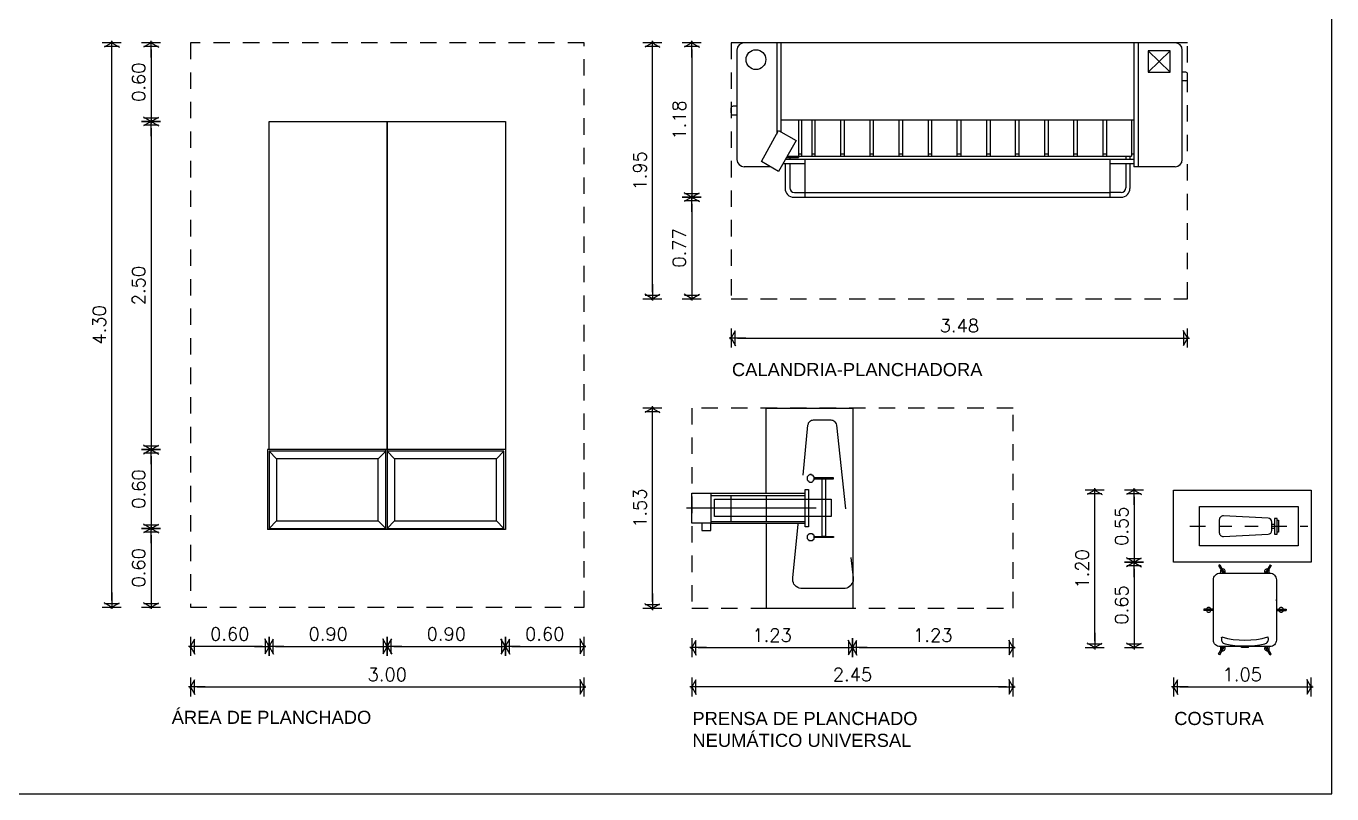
# Model space of a CAD drawing. Header units: millimetres. Extents: x 0 to 53.7, y -32.2 to -5.1.
# Drawn here: x 43.68 to 53.63, y -30.22 to -24.37 of the extents above; entities that cross this region are included whole.
import ezdxf

# ---------------------------------------------------------------- set-up
doc = ezdxf.new("R2010")
doc.units = ezdxf.units.MM
doc.header["$MEASUREMENT"] = 0
doc.linetypes.add('DIVIDE5', pattern=[0.24, 0.12, -0.04, 0, -0.04, 0, -0.04])
doc.linetypes.add('HIDDEN2', pattern=[0.1875, 0.125, -0.0625])
for name, color, linetype in [('Cot', 8, 'Continuous'), ('Mob', 8, 'Continuous'), ('Proy', 9, 'HIDDEN2'), ('Tex', 2, 'Continuous')]:
    doc.layers.add(name, color=color, linetype=linetype)
doc.styles.add('ARIAL', font='arial.ttf')
doc.styles.add('ROMANS', font='romans.shx')
doc.dimstyles.new('PAÑO', dxfattribs={"dimscale": 0.5, "dimtxt": 0.2, "dimasz": 0.1, "dimexe": 0.18, "dimexo": 0.0625, "dimgap": 0.09, "dimtad": 1, "dimzin": 0, "dimdsep": 46, "dimtxsty": 'ROMANS', "dimblk1": 'COTP', "dimblk2": 'COTP', "dimsah": 1, "dimcen": 0.09, "dimse1": 1, "dimse2": 1, "dimclrd": 256, "dimclrt": 2, "dimaunit": 1, "dimadec": 0, "dimazin": 0, "dimtfac": 1, "dimtix": 1, "dimtmove": 2, "dimatfit": 0, "dimldrblk": 'COTP', "dimfxl": 0.18, "dimtolj": 1, "dimtzin": 0, "dimarcsym": 0})

# ---------------------------------------------------------------- blocks, each defined once
blk = doc.blocks.new('MANGLE2')
at = {"lineweight": 25}
for points in [[(78.9706, -35.6231), (78.9706, -35.6516)], [(78.9869, -35.6068), (79.0235, -35.6068)], [(79.0398, -35.6231), (79.0398, -35.6516)], [(78.5758, -35.908), (78.5758, -35.7065)], [(79.4651, -35.6516), (78.6307, -35.6516)], [(79.52, -38.9908), (79.52, -35.7065)], [(78.7752, -36.1033), (78.5392, -35.969), (78.6165, -35.8388), (78.8525, -35.969), (78.7752, -36.1033)], [(78.6002, -36.0179), (78.411, -36.0179)], [(78.6002, -36.0016), (78.6002, -36.1725)], [(78.6328, -36.0219), (78.6328, -38.6754)], [(78.8241, -35.9568), (79.52, -35.9568)], [(78.8403, -35.9894), (79.52, -35.9894)], [(78.9339, -35.9894), (78.9339, -38.6754)], [(78.3438, -36.085), (78.3438, -38.5798)], [(78.3805, -36.0891), (78.3805, -38.4964)], [(78.6002, -36.0545), (78.415, -36.0545)], [(78.645, -36.0545), (78.6328, -36.0545)], [(78.645, -36.0301), (78.645, -36.1196)], [(78.9339, -36.1196), (78.645, -36.1196)], [(78.6572, -36.0342), (78.6572, -38.6592)], [(78.6735, -36.1196), (78.6735, -36.144)], [(78.3438, -36.1725), (78.6328, -36.1725)], [(78.9339, -36.144), (78.6572, -36.144)], [(78.9339, -36.2214), (78.6572, -36.2214)], [(78.6735, -36.2214), (78.6735, -36.2458)], [(78.9339, -36.2458), (78.6572, -36.2458)], [(78.9339, -36.4411), (78.6572, -36.4411)], [(78.9339, -36.4696), (78.6572, -36.4696)], [(78.6735, -36.4411), (78.6735, -36.4696)], [(78.9339, -36.665), (78.6572, -36.665)], [(78.9339, -36.6894), (78.6572, -36.6894)], [(78.6735, -36.665), (78.6735, -36.6894)], [(78.9339, -36.8847), (78.6572, -36.8847)], [(78.9339, -36.9132), (78.6572, -36.9132)], [(78.6735, -36.8847), (78.6735, -36.9132)], [(78.9339, -37.1086), (78.6572, -37.1086)], [(78.6735, -37.1086), (78.6735, -37.133)], [(78.9339, -37.133), (78.6572, -37.133)], [(78.9339, -37.3283), (78.6572, -37.3283)], [(78.9339, -37.3568), (78.6572, -37.3568)], [(78.6735, -37.3283), (78.6735, -37.3568)], [(78.9339, -37.5522), (78.6572, -37.5522)], [(78.9339, -37.5807), (78.6572, -37.5807)], [(78.6735, -37.5522), (78.6735, -37.5807)], [(78.9339, -37.7719), (78.6572, -37.7719)], [(78.9339, -37.8004), (78.6572, -37.8004)], [(78.6735, -37.7719), (78.6735, -37.8004)], [(78.9339, -37.9958), (78.6572, -37.9958)], [(78.6735, -37.9958), (78.6735, -38.0243)], [(78.9339, -38.0243), (78.6572, -38.0243)], [(78.9339, -38.2156), (78.6572, -38.2156)], [(78.9339, -38.244), (78.6572, -38.244)], [(78.6735, -38.2156), (78.6735, -38.244)], [(78.3438, -38.4964), (78.6328, -38.4964)], [(78.3805, -38.5798), (78.3805, -38.4964)], [(78.6002, -38.4964), (78.6002, -38.6754)], [(78.9339, -38.4394), (78.6572, -38.4394)], [(78.9339, -38.4679), (78.6572, -38.4679)], [(78.6735, -38.4394), (78.6735, -38.4679)], [(78.6002, -38.6469), (78.411, -38.6469)], [(78.6002, -38.6144), (78.415, -38.6144)], [(78.5758, -38.9908), (78.5758, -38.6754)], [(79.52, -38.6754), (78.7752, -38.6754), (78.5758, -38.6754)], [(78.5758, -38.7121), (79.52, -38.7121)], [(78.6572, -38.6144), (78.6328, -38.6144)], [(78.6572, -38.6469), (78.6328, -38.6469)], [(78.9339, -38.6592), (78.6572, -38.6592)], [(78.6735, -38.6592), (78.6735, -38.6754)], [(79.2962, -38.7853), (79.2962, -38.9522), (79.4589, -38.9522), (79.4589, -38.7853), (79.2962, -38.7853), (79.4589, -38.9522)], [(79.4589, -38.7853), (79.2962, -38.9522)], [(78.6307, -39.0458), (79.4651, -39.0458)], [(79.231, -39.0743), (79.231, -39.0458)], [(79.2453, -39.0865), (79.2819, -39.0865)], [(79.2962, -39.0722), (79.2962, -39.0458)]]:
    blk.add_lwpolyline(points, dxfattribs=at)
at = {"lineweight": 0}
blk.add_lwpolyline([(79.406, -35.6516), (79.3857, -35.6516)], dxfattribs=at)
at = {"lineweight": 25}
for points in [[(78.9848, -35.6068), (78.9769, -35.6068), (78.9706, -35.6132), (78.9706, -35.6211)], [(79.0357, -35.6211), (79.0357, -35.6132), (79.0293, -35.6068), (79.0214, -35.6068)], [(78.6307, -35.6516), (78.6004, -35.6516), (78.5758, -35.6762), (78.5758, -35.7065)], [(79.52, -35.7065), (79.52, -35.6762), (79.4954, -35.6516), (79.4651, -35.6516)], [(78.411, -36.0179), (78.3739, -36.0179), (78.3438, -36.0479), (78.3438, -36.085)], [(78.415, -36.0545), (78.3959, -36.0545), (78.3805, -36.07), (78.3805, -36.0891)], [(78.3438, -38.5798), (78.3438, -38.6169), (78.3739, -38.6469), (78.411, -38.6469)], [(78.3805, -38.5798), (78.3805, -38.5989), (78.3959, -38.6144), (78.415, -38.6144)], [(78.5758, -38.9908), (78.5758, -39.0212), (78.6004, -39.0458), (78.6307, -39.0458)], [(79.4651, -39.0458), (79.4954, -39.0458), (79.52, -39.0212), (79.52, -38.9908)], [(79.231, -39.0722), (79.231, -39.0801), (79.2374, -39.0865), (79.2453, -39.0865)], [(79.2819, -39.0865), (79.2898, -39.0865), (79.2962, -39.0801), (79.2962, -39.0722)]]:
    blk.add_open_spline(points, degree=3, dxfattribs=at)
blk.add_open_spline([(79.3918, -35.7208), (79.3502, -35.7208), (79.3165, -35.7545), (79.3165, -35.7961), (79.3165, -35.8377), (79.3502, -35.8714), (79.3918, -35.8714), (79.4334, -35.8714), (79.4671, -35.8377), (79.4671, -35.7961), (79.4671, -35.7545), (79.4334, -35.7208), (79.3918, -35.7208)], degree=3, knots=[0, 0, 0, 0, 1, 1, 1, 2, 2, 2, 3, 3, 3, 4, 4, 4, 4], dxfattribs=at)
blk = doc.blocks.new('COTP')
at = {"color": 0}
for p, q in [((-2.24, 0), (0.28, 0)), ((0, -1.45), (0, 1.45))]:
    blk.add_line(p, q, dxfattribs=at)
at = {"color": 2}
for p, q in [((0.1, -0.17), (-0.67, 1.16)), ((0.1, 0.17), (-0.67, -1.16)), ((-0.56, -1.11), (-0.56, 1.11))]:
    blk.add_line(p, q, dxfattribs=at)
blk = doc.blocks.new('*D350')
at = {"layer": 'Cot', "lineweight": -2, "transparency": 16777216}
blk.add_line((48.7549, -24.5469), (48.7549, -25.6231), dxfattribs=at)
at = {"layer": 'Defpoints', "color": 0, "transparency": 16777216}
for p in [(50.7968, -24.4969), (48.7549, -25.6731), (50.7805, -25.6731)]:
    blk.add_point(p, dxfattribs=at)
at = {"layer": 'Cot', "lineweight": -2, "transparency": 16777216, "xscale": 0.05, "yscale": 0.05, "zscale": 0.05}
for p, rotation in [((48.7549, -24.4969), 90), ((48.7549, -25.6731), 270)]:
    blk.add_blockref('COTP', p, dxfattribs=dict(at, rotation=rotation))
at = {"layer": 'Cot', "color": 2, "transparency": 16777216, "insert": (48.6599, -25.085), "char_height": 0.1, "attachment_point": 5, "rotation": 90, "style": 'ROMANS'}
blk.add_mtext('\\A1;1.18', dxfattribs=at)
blk = doc.blocks.new('*D351')
at = {"layer": 'Cot', "lineweight": -2, "transparency": 16777216}
blk.add_line((48.7549, -25.7231), (48.7549, -26.3969), dxfattribs=at)
at = {"layer": 'Defpoints', "color": 0, "transparency": 16777216}
for p in [(50.7805, -25.6731), (48.7549, -26.4469), (50.7948, -26.4469)]:
    blk.add_point(p, dxfattribs=at)
at = {"layer": 'Cot', "lineweight": -2, "transparency": 16777216, "xscale": 0.05, "yscale": 0.05, "zscale": 0.05}
for p, rotation in [((48.7549, -25.6731), 90), ((48.7549, -26.4469), 270)]:
    blk.add_blockref('COTP', p, dxfattribs=dict(at, rotation=rotation))
at = {"layer": 'Cot', "color": 2, "transparency": 16777216, "insert": (48.6599, -26.06), "char_height": 0.1, "attachment_point": 5, "rotation": 90, "style": 'ROMANS'}
blk.add_mtext('\\A1;0.77', dxfattribs=at)
blk = doc.blocks.new('*D352')
at = {"layer": 'Cot', "lineweight": -2, "transparency": 16777216}
blk.add_line((48.4549, -26.3969), (48.4549, -24.5469), dxfattribs=at)
at = {"layer": 'Defpoints', "color": 0, "transparency": 16777216}
for p in [(48.4549, -24.4969), (49.0549, -24.4969), (49.0549, -26.4469)]:
    blk.add_point(p, dxfattribs=at)
at = {"layer": 'Cot', "lineweight": -2, "transparency": 16777216, "xscale": 0.05, "yscale": 0.05, "zscale": 0.05}
for p, rotation in [((48.4549, -24.4969), 90), ((48.4549, -26.4469), 270)]:
    blk.add_blockref('COTP', p, dxfattribs=dict(at, rotation=rotation))
at = {"layer": 'Cot', "color": 2, "transparency": 16777216, "insert": (48.3599, -25.4719), "char_height": 0.1, "attachment_point": 5, "rotation": 90, "style": 'ROMANS'}
blk.add_mtext('\\A1;1.95', dxfattribs=at)
blk = doc.blocks.new('*D353')
at = {"layer": 'Cot', "lineweight": -2, "transparency": 16777216}
blk.add_line((49.1049, -26.7469), (52.4846, -26.7469), dxfattribs=at)
at = {"layer": 'Defpoints', "color": 0, "transparency": 16777216}
for p in [(49.0549, -26.4469), (52.5346, -26.4469), (52.5346, -26.7469)]:
    blk.add_point(p, dxfattribs=at)
at = {"layer": 'Cot', "lineweight": -2, "transparency": 16777216, "xscale": 0.05, "yscale": 0.05, "zscale": 0.05, "rotation": 180}
blk.add_blockref('COTP', (49.0549, -26.7469), dxfattribs=at)
at = {"layer": 'Cot', "lineweight": -2, "transparency": 16777216, "xscale": 0.05, "yscale": 0.05, "zscale": 0.05}
blk.add_blockref('COTP', (52.5346, -26.7469), dxfattribs=at)
at = {"layer": 'Cot', "color": 2, "transparency": 16777216, "insert": (50.7948, -26.6519), "char_height": 0.1, "attachment_point": 5, "style": 'ROMANS'}
blk.add_mtext('\\A1;3.48', dxfattribs=at)
blk = doc.blocks.new('PLANCHADO')
at = {"lineweight": 25}
for points in [[(1.5258, 0), (0, 0)], [(0.6493, -0.6614), (0, -0.6614), (0, 0)], [(0.8765, -0.6614), (1.5258, -0.6614), (1.5258, 0)], [(1.1403, -0.0162), (1.2945, 0), (1.3067, 0), (1.3188, 0), (1.331, -0.004), (1.3391, -0.0122), (1.3513, -0.0162), (1.3594, -0.0284), (1.3675, -0.0365), (1.3716, -0.0487), (1.3757, -0.0609), (1.3757, -0.073), (1.3757, -0.3855), (1.3757, -0.3977), (1.3716, -0.4098), (1.3675, -0.422), (1.3594, -0.4342), (1.3513, -0.4423), (1.3432, -0.4504), (1.331, -0.4545), (1.3188, -0.4585), (1.3067, -0.4585), (1.2945, -0.4585), (0.8846, -0.418)], [(0.1299, -0.1258), (0.767, -0.0568)], [(0.5113, -0.3814), (0.1299, -0.3449), (0.1217, -0.3409), (0.1136, -0.3409), (0.1055, -0.3327), (0.0974, -0.3246), (0.0933, -0.3165), (0.0933, -0.3084), (0.0893, -0.3003), (0.0893, -0.1704), (0.0933, -0.1623), (0.0933, -0.1542), (0.0974, -0.1461), (0.1055, -0.138), (0.1136, -0.1339), (0.1217, -0.1299), (0.1299, -0.1258)], [(0.5397, -0.2962), (0.5397, -0.1501), (0.5316, -0.1501), (0.5316, -0.2962), (0.5397, -0.2962)], [(0.8278, -0.1664), (0.8278, -1.0551), (0.6939, -1.0551), (0.6939, -0.1664), (0.8278, -0.1664)], [(0.978, -0.2922), (0.978, -0.1501), (0.9861, -0.1501), (0.9861, -0.2922), (0.978, -0.2922)], [(0.5641, -0.3246), (0.5641, -0.3206), (0.5641, -0.3165), (0.5641, -0.3125), (0.56, -0.3084), (0.5559, -0.3043), (0.5559, -0.3003), (0.5519, -0.3003), (0.5478, -0.3003), (0.5478, -0.2962), (0.5438, -0.2962), (0.5397, -0.2962), (0.5356, -0.2962), (0.5316, -0.2962), (0.5275, -0.2962), (0.5235, -0.2962), (0.5235, -0.3003), (0.5194, -0.3003), (0.5154, -0.3043), (0.5154, -0.3084), (0.5113, -0.3084), (0.5113, -0.3125), (0.5113, -0.3165), (0.5072, -0.3165), (0.5072, -0.3206), (0.5072, -0.3246), (0.5072, -0.3287), (0.5113, -0.3327), (0.5113, -0.3368), (0.5154, -0.3409), (0.5194, -0.3449), (0.5235, -0.349), (0.5275, -0.349), (0.5316, -0.349), (0.5356, -0.349), (0.5397, -0.349), (0.5438, -0.349), (0.5478, -0.349), (0.5519, -0.3449), (0.5559, -0.3449), (0.5559, -0.3409), (0.56, -0.3409), (0.56, -0.3368), (0.5641, -0.3327), (0.5641, -0.3287), (0.5641, -0.3246)], [(0.978, -0.211), (0.978, -0.2354), (0.5397, -0.2354), (0.5397, -0.211), (0.978, -0.211)], [(0.7629, -0.28), (0.7629, -1.2701)], [(1.0104, -0.3206), (1.0104, -0.3165), (1.0104, -0.3125), (1.0104, -0.3084), (1.0064, -0.3043), (1.0023, -0.3043), (1.0023, -0.3003), (0.9983, -0.3003), (0.9983, -0.2962), (0.9942, -0.2962), (0.9902, -0.2962), (0.9861, -0.2962), (0.982, -0.2962), (0.978, -0.2962), (0.9739, -0.2962), (0.9699, -0.2962), (0.9699, -0.3003), (0.9658, -0.3003), (0.9658, -0.3043), (0.9617, -0.3043), (0.9617, -0.3084), (0.9577, -0.3125), (0.9577, -0.3165), (0.9577, -0.3206), (0.9577, -0.3246), (0.9577, -0.3287), (0.9577, -0.3327), (0.9617, -0.3368), (0.9617, -0.3409), (0.9658, -0.3409), (0.9658, -0.3449), (0.9699, -0.3449), (0.9739, -0.349), (0.978, -0.349), (0.982, -0.349), (0.9861, -0.349), (0.9902, -0.349), (0.9942, -0.349), (0.9983, -0.3449), (1.0023, -0.3449), (1.0023, -0.3409), (1.0064, -0.3409), (1.0064, -0.3368), (1.0104, -0.3368), (1.0104, -0.3327), (1.0104, -0.3287), (1.0104, -0.3246), (1.0104, -0.3206)], [(0.9049, -0.3652), (0.6209, -0.3652), (0.6209, -0.3409), (0.9049, -0.3409), (0.9049, -0.3652)], [(0.6696, -0.3652), (0.6493, -0.3652)], [(0.6493, -1.0835), (0.6493, -0.3652)], [(0.6655, -1.0835), (0.6655, -0.3652)], [(0.8644, -1.0835), (0.8644, -0.3652)], [(0.8765, -0.3652), (0.8644, -0.3652)], [(0.8765, -1.0835), (0.8765, -0.3652)], [(0.6655, -0.6614), (0.8644, -0.6614)], [(0.8644, -0.9293), (0.6655, -0.9293)], [(0.8765, -1.0835), (0.8765, -1.2296), (0.6493, -1.2296), (0.6493, -1.0835), (0.8765, -1.0835)], [(0.8765, -1.0835), (0.8765, -1.1525), (0.9333, -1.1525), (0.9333, -1.0835), (0.8765, -1.0835)]]:
    blk.add_lwpolyline(points, dxfattribs=at)
at = {"lineweight": 0}
blk.add_lwpolyline([(0, -0.0649), (0, -0.1664)], dxfattribs=at)
blk = doc.blocks.new('*D354')
at = {"layer": 'Cot', "lineweight": -2, "transparency": 16777216}
blk.add_line((48.8049, -29.1056), (49.9299, -29.1056), dxfattribs=at)
at = {"layer": 'Defpoints', "color": 0, "transparency": 16777216}
for p in [(48.7549, -28.8056), (49.9799, -28.8056), (49.9799, -29.1056)]:
    blk.add_point(p, dxfattribs=at)
at = {"layer": 'Cot', "lineweight": -2, "transparency": 16777216, "xscale": 0.05, "yscale": 0.05, "zscale": 0.05, "rotation": 180}
blk.add_blockref('COTP', (48.7549, -29.1056), dxfattribs=at)
at = {"layer": 'Cot', "lineweight": -2, "transparency": 16777216, "xscale": 0.05, "yscale": 0.05, "zscale": 0.05}
blk.add_blockref('COTP', (49.9799, -29.1056), dxfattribs=at)
at = {"layer": 'Cot', "color": 2, "transparency": 16777216, "insert": (49.3674, -29.0106), "char_height": 0.1, "attachment_point": 5, "style": 'ROMANS'}
blk.add_mtext('\\A1;1.23', dxfattribs=at)
blk = doc.blocks.new('*D355')
at = {"layer": 'Cot', "lineweight": -2, "transparency": 16777216}
blk.add_line((50.0299, -29.1056), (51.1549, -29.1056), dxfattribs=at)
at = {"layer": 'Defpoints', "color": 0, "transparency": 16777216}
for p in [(49.9799, -28.8056), (51.2049, -28.8056), (51.2049, -29.1056)]:
    blk.add_point(p, dxfattribs=at)
at = {"layer": 'Cot', "lineweight": -2, "transparency": 16777216, "xscale": 0.05, "yscale": 0.05, "zscale": 0.05, "rotation": 180}
blk.add_blockref('COTP', (49.9799, -29.1056), dxfattribs=at)
at = {"layer": 'Cot', "lineweight": -2, "transparency": 16777216, "xscale": 0.05, "yscale": 0.05, "zscale": 0.05}
blk.add_blockref('COTP', (51.2049, -29.1056), dxfattribs=at)
at = {"layer": 'Cot', "color": 2, "transparency": 16777216, "insert": (50.5924, -29.0106), "char_height": 0.1, "attachment_point": 5, "style": 'ROMANS'}
blk.add_mtext('\\A1;1.23', dxfattribs=at)
blk = doc.blocks.new('*D356')
at = {"layer": 'Cot', "lineweight": -2, "transparency": 16777216}
blk.add_line((51.1549, -29.4056), (48.8049, -29.4056), dxfattribs=at)
at = {"layer": 'Defpoints', "color": 0, "transparency": 16777216}
for p in [(48.7549, -28.8056), (51.2049, -28.8056), (48.7549, -29.4056)]:
    blk.add_point(p, dxfattribs=at)
at = {"layer": 'Cot', "lineweight": -2, "transparency": 16777216, "xscale": 0.05, "yscale": 0.05, "zscale": 0.05, "rotation": 180}
blk.add_blockref('COTP', (48.7549, -29.4056), dxfattribs=at)
at = {"layer": 'Cot', "lineweight": -2, "transparency": 16777216, "xscale": 0.05, "yscale": 0.05, "zscale": 0.05}
blk.add_blockref('COTP', (51.2049, -29.4056), dxfattribs=at)
at = {"layer": 'Cot', "color": 2, "transparency": 16777216, "insert": (49.9799, -29.3106), "char_height": 0.1, "attachment_point": 5, "style": 'ROMANS'}
blk.add_mtext('\\A1;2.45', dxfattribs=at)
blk = doc.blocks.new('*D357')
at = {"layer": 'Cot', "lineweight": -2, "transparency": 16777216}
blk.add_line((48.4549, -28.7556), (48.4549, -27.3298), dxfattribs=at)
at = {"layer": 'Defpoints', "color": 0, "transparency": 16777216}
for p in [(48.4549, -27.2798), (48.7549, -27.2798), (48.7549, -28.8056)]:
    blk.add_point(p, dxfattribs=at)
at = {"layer": 'Cot', "lineweight": -2, "transparency": 16777216, "xscale": 0.05, "yscale": 0.05, "zscale": 0.05}
for p, rotation in [((48.4549, -27.2798), 90), ((48.4549, -28.8056), 270)]:
    blk.add_blockref('COTP', p, dxfattribs=dict(at, rotation=rotation))
at = {"layer": 'Cot', "color": 2, "transparency": 16777216, "insert": (48.3599, -28.0427), "char_height": 0.1, "attachment_point": 5, "rotation": 90, "style": 'ROMANS'}
blk.add_mtext('\\A1;1.53', dxfattribs=at)
blk = doc.blocks.new('CARRO12')
at = {"lineweight": 25}
for points in [[(0, -0.913), (0, 0)], [(0.6087, -0.8725), (0.6087, 0), (0, 0)], [(0.6087, -0.913), (0, -0.913), (0, 0)], [(0.5965, -0.9009), (0.5965, -0.0122), (0.0081, -0.0122), (0.0081, -0.9009), (0.5965, -0.9009)], [(0.0649, -0.069), (0.0081, -0.0122)], [(0.5965, -0.9009), (0.5397, -0.8441), (0.5397, -0.069), (0.0649, -0.069), (0.0649, -0.8441), (0.5397, -0.8441)], [(0.5965, -0.0122), (0.5397, -0.069)], [(0.0649, -0.8441), (0.0081, -0.9009)]]:
    blk.add_lwpolyline(points, dxfattribs=at)
blk = doc.blocks.new('*D370')
at = {"layer": 'Cot', "lineweight": -2, "transparency": 16777216}
blk.add_line((44.6346, -24.5469), (44.6346, -25.0469), dxfattribs=at)
at = {"layer": 'Defpoints', "color": 0, "transparency": 16777216}
for p in [(44.9346, -24.4969), (44.6346, -25.0969), (45.5346, -25.0969)]:
    blk.add_point(p, dxfattribs=at)
at = {"layer": 'Cot', "lineweight": -2, "transparency": 16777216, "xscale": 0.05, "yscale": 0.05, "zscale": 0.05}
for p, rotation in [((44.6346, -24.4969), 90), ((44.6346, -25.0969), 270)]:
    blk.add_blockref('COTP', p, dxfattribs=dict(at, rotation=rotation))
at = {"layer": 'Cot', "color": 2, "transparency": 16777216, "insert": (44.5396, -24.7969), "char_height": 0.1, "attachment_point": 5, "rotation": 90, "style": 'ROMANS'}
blk.add_mtext('\\A1;0.60', dxfattribs=at)
blk = doc.blocks.new('*D371')
at = {"layer": 'Cot', "lineweight": -2, "transparency": 16777216}
blk.add_line((44.6346, -25.1469), (44.6346, -27.5469), dxfattribs=at)
at = {"layer": 'Defpoints', "color": 0, "transparency": 16777216}
for p in [(45.5346, -25.0969), (44.6346, -27.5969), (45.5346, -27.5969)]:
    blk.add_point(p, dxfattribs=at)
at = {"layer": 'Cot', "lineweight": -2, "transparency": 16777216, "xscale": 0.05, "yscale": 0.05, "zscale": 0.05}
for p, rotation in [((44.6346, -25.0969), 90), ((44.6346, -27.5969), 270)]:
    blk.add_blockref('COTP', p, dxfattribs=dict(at, rotation=rotation))
at = {"layer": 'Cot', "color": 2, "transparency": 16777216, "insert": (44.5396, -26.3469), "char_height": 0.1, "attachment_point": 5, "rotation": 90, "style": 'ROMANS'}
blk.add_mtext('\\A1;2.50', dxfattribs=at)
blk = doc.blocks.new('*D372')
at = {"layer": 'Cot', "lineweight": -2, "transparency": 16777216}
blk.add_line((44.6346, -27.6469), (44.6346, -28.1475), dxfattribs=at)
at = {"layer": 'Defpoints', "color": 0, "transparency": 16777216}
for p in [(45.5346, -27.5969), (44.6346, -28.1975), (45.5346, -28.1975)]:
    blk.add_point(p, dxfattribs=at)
at = {"layer": 'Cot', "lineweight": -2, "transparency": 16777216, "xscale": 0.05, "yscale": 0.05, "zscale": 0.05}
for p, rotation in [((44.6346, -27.5969), 90), ((44.6346, -28.1975), 270)]:
    blk.add_blockref('COTP', p, dxfattribs=dict(at, rotation=rotation))
at = {"layer": 'Cot', "color": 2, "transparency": 16777216, "insert": (44.5396, -27.8972), "char_height": 0.1, "attachment_point": 5, "rotation": 90, "style": 'ROMANS'}
blk.add_mtext('\\A1;0.60', dxfattribs=at)
blk = doc.blocks.new('*D373')
at = {"layer": 'Cot', "lineweight": -2, "transparency": 16777216}
blk.add_line((44.6346, -28.2475), (44.6346, -28.7469), dxfattribs=at)
at = {"layer": 'Defpoints', "color": 0, "transparency": 16777216}
for p in [(45.5346, -28.1975), (44.6346, -28.7969), (44.9346, -28.7969)]:
    blk.add_point(p, dxfattribs=at)
at = {"layer": 'Cot', "lineweight": -2, "transparency": 16777216, "xscale": 0.05, "yscale": 0.05, "zscale": 0.05}
for p, rotation in [((44.6346, -28.1975), 90), ((44.6346, -28.7969), 270)]:
    blk.add_blockref('COTP', p, dxfattribs=dict(at, rotation=rotation))
at = {"layer": 'Cot', "color": 2, "transparency": 16777216, "insert": (44.5396, -28.4972), "char_height": 0.1, "attachment_point": 5, "rotation": 90, "style": 'ROMANS'}
blk.add_mtext('\\A1;0.60', dxfattribs=at)
blk = doc.blocks.new('*D374')
at = {"layer": 'Cot', "lineweight": -2, "transparency": 16777216}
blk.add_line((44.3346, -28.7469), (44.3346, -24.5469), dxfattribs=at)
at = {"layer": 'Defpoints', "color": 0, "transparency": 16777216}
for p in [(44.3346, -24.4969), (44.9346, -24.4969), (44.9346, -28.7969)]:
    blk.add_point(p, dxfattribs=at)
at = {"layer": 'Cot', "lineweight": -2, "transparency": 16777216, "xscale": 0.05, "yscale": 0.05, "zscale": 0.05}
for p, rotation in [((44.3346, -24.4969), 90), ((44.3346, -28.7969), 270)]:
    blk.add_blockref('COTP', p, dxfattribs=dict(at, rotation=rotation))
at = {"layer": 'Cot', "color": 2, "transparency": 16777216, "insert": (44.2396, -26.6469), "char_height": 0.1, "attachment_point": 5, "rotation": 90, "style": 'ROMANS'}
blk.add_mtext('\\A1;4.30', dxfattribs=at)
blk = doc.blocks.new('*D375')
at = {"layer": 'Cot', "lineweight": -2, "transparency": 16777216}
blk.add_line((45.5837, -29.0969), (46.3846, -29.0969), dxfattribs=at)
at = {"layer": 'Defpoints', "color": 0, "transparency": 16777216}
for p in [(46.4346, -27.5969), (45.5337, -28.1975), (46.4346, -29.0969)]:
    blk.add_point(p, dxfattribs=at)
at = {"layer": 'Cot', "lineweight": -2, "transparency": 16777216, "xscale": 0.05, "yscale": 0.05, "zscale": 0.05, "rotation": 180}
blk.add_blockref('COTP', (45.5337, -29.0969), dxfattribs=at)
at = {"layer": 'Cot', "lineweight": -2, "transparency": 16777216, "xscale": 0.05, "yscale": 0.05, "zscale": 0.05}
blk.add_blockref('COTP', (46.4346, -29.0969), dxfattribs=at)
at = {"layer": 'Cot', "color": 2, "transparency": 16777216, "insert": (45.9842, -29.0019), "char_height": 0.1, "attachment_point": 5, "style": 'ROMANS'}
blk.add_mtext('\\A1;0.90', dxfattribs=at)
blk = doc.blocks.new('*D376')
at = {"layer": 'Cot', "lineweight": -2, "transparency": 16777216}
blk.add_line((46.4846, -29.0969), (47.2846, -29.0969), dxfattribs=at)
at = {"layer": 'Defpoints', "color": 0, "transparency": 16777216}
for p in [(46.4346, -27.5969), (47.3346, -27.5969), (47.3346, -29.0969)]:
    blk.add_point(p, dxfattribs=at)
at = {"layer": 'Cot', "lineweight": -2, "transparency": 16777216, "xscale": 0.05, "yscale": 0.05, "zscale": 0.05, "rotation": 180}
blk.add_blockref('COTP', (46.4346, -29.0969), dxfattribs=at)
at = {"layer": 'Cot', "lineweight": -2, "transparency": 16777216, "xscale": 0.05, "yscale": 0.05, "zscale": 0.05}
blk.add_blockref('COTP', (47.3346, -29.0969), dxfattribs=at)
at = {"layer": 'Cot', "color": 2, "transparency": 16777216, "insert": (46.8846, -29.0019), "char_height": 0.1, "attachment_point": 5, "style": 'ROMANS'}
blk.add_mtext('\\A1;0.90', dxfattribs=at)
blk = doc.blocks.new('*D377')
at = {"layer": 'Cot', "lineweight": -2, "transparency": 16777216}
blk.add_line((47.3846, -29.0969), (47.8846, -29.0969), dxfattribs=at)
at = {"layer": 'Defpoints', "color": 0, "transparency": 16777216}
for p in [(47.3346, -27.5969), (47.9346, -28.7969), (47.9346, -29.0969)]:
    blk.add_point(p, dxfattribs=at)
at = {"layer": 'Cot', "lineweight": -2, "transparency": 16777216, "xscale": 0.05, "yscale": 0.05, "zscale": 0.05, "rotation": 180}
blk.add_blockref('COTP', (47.3346, -29.0969), dxfattribs=at)
at = {"layer": 'Cot', "lineweight": -2, "transparency": 16777216, "xscale": 0.05, "yscale": 0.05, "zscale": 0.05}
blk.add_blockref('COTP', (47.9346, -29.0969), dxfattribs=at)
at = {"layer": 'Cot', "color": 2, "transparency": 16777216, "insert": (47.6346, -29.0019), "char_height": 0.1, "attachment_point": 5, "style": 'ROMANS'}
blk.add_mtext('\\A1;0.60', dxfattribs=at)
blk = doc.blocks.new('*D378')
at = {"layer": 'Cot', "lineweight": -2, "transparency": 16777216}
blk.add_line((45.4837, -29.0969), (44.9846, -29.0969), dxfattribs=at)
at = {"layer": 'Defpoints', "color": 0, "transparency": 16777216}
for p in [(45.5337, -28.1975), (44.9346, -28.7969), (44.9346, -29.0969)]:
    blk.add_point(p, dxfattribs=at)
at = {"layer": 'Cot', "lineweight": -2, "transparency": 16777216, "xscale": 0.05, "yscale": 0.05, "zscale": 0.05, "rotation": 180}
blk.add_blockref('COTP', (44.9346, -29.0969), dxfattribs=at)
at = {"layer": 'Cot', "lineweight": -2, "transparency": 16777216, "xscale": 0.05, "yscale": 0.05, "zscale": 0.05}
blk.add_blockref('COTP', (45.5337, -29.0969), dxfattribs=at)
at = {"layer": 'Cot', "color": 2, "transparency": 16777216, "insert": (45.2342, -29.0019), "char_height": 0.1, "attachment_point": 5, "style": 'ROMANS'}
blk.add_mtext('\\A1;0.60', dxfattribs=at)
blk = doc.blocks.new('*D379')
at = {"layer": 'Cot', "lineweight": -2, "transparency": 16777216}
blk.add_line((44.9846, -29.4056), (47.8846, -29.4056), dxfattribs=at)
at = {"layer": 'Defpoints', "color": 0, "transparency": 16777216}
for p in [(44.9346, -28.7969), (47.9346, -28.7969), (47.9346, -29.4056)]:
    blk.add_point(p, dxfattribs=at)
at = {"layer": 'Cot', "lineweight": -2, "transparency": 16777216, "xscale": 0.05, "yscale": 0.05, "zscale": 0.05, "rotation": 180}
blk.add_blockref('COTP', (44.9346, -29.4056), dxfattribs=at)
at = {"layer": 'Cot', "lineweight": -2, "transparency": 16777216, "xscale": 0.05, "yscale": 0.05, "zscale": 0.05}
blk.add_blockref('COTP', (47.9346, -29.4056), dxfattribs=at)
at = {"layer": 'Cot', "color": 2, "transparency": 16777216, "insert": (46.4346, -29.3106), "char_height": 0.1, "attachment_point": 5, "style": 'ROMANS'}
blk.add_mtext('\\A1;3.00', dxfattribs=at)
blk = doc.blocks.new('MAQCOSER')
at = {"linetype": 'DIVIDE5'}
blk.add_line((-0.825, 0), (0.075, 0), dxfattribs=at)
for p, q in [((-0.2, 0.015), (-0.18, 0.015)), ((-0.2, -0.015), (-0.18, -0.015))]:
    blk.add_line(p, q)
for points in [[(-0.95, 0.275), (0.1, 0.275), (0.1, -0.275), (-0.95, -0.275)], [(-0.75, 0.15), (0, 0.15), (0, -0.15), (-0.75, -0.15)], [(-0.16, 0.06), (-0.18, 0.06), (-0.18, -0.06), (-0.16, -0.06)]]:
    blk.add_lwpolyline(points, close=True)
blk.add_lwpolyline([(-0.2285, 0.0614), (-0.5685, 0.0784, 0.428923), (-0.6, 0.0485), (-0.6, -0.0485, 0.428923), (-0.5685, -0.0784), (-0.2285, -0.0614, 0.399656), (-0.2, -0.0315), (-0.2, 0.0315, 0.399656)], format="xyb", close=True)
blk.add_lwpolyline([(-0.16, 0.045), (-0.15, 0.045), (-0.15, -0.045), (-0.16, -0.045)])
blk = doc.blocks.new('MASLLGSCCB')
at = {"color": 0}
for p, q in [((-0.1913, 0.6234), (-0.2005, 0.6181)), ((-0.2005, 0.6181), (-0.167, 0.56)), ((-0.1913, 0.6234), (-0.1547, 0.56)), ((0.1913, 0.6234), (0.1547, 0.56)), ((0.2005, 0.6181), (0.167, 0.56)), ((0.1913, 0.6234), (0.2005, 0.6181)), ((-0.0272, 0.5674), (-0.0272, 0.5544)), ((-0.0272, 0.56), (-0.0272, 0.56)), ((0.0272, 0.5674), (0.0272, 0.5544)), ((0.1774, 0.4921), (0.1755, 0.4863)), ((-0.3132, 0.2746), (-0.3133, 0.2853)), ((-0.24, 0.2853), (-0.3133, 0.2853)), ((-0.24, 0.2747), (-0.3132, 0.2746)), ((0.24, 0.2853), (0.3133, 0.2853)), ((0.24, 0.2747), (0.3132, 0.2746)), ((0.3132, 0.2746), (0.3133, 0.2853)), ((-0.2005, -0.0581), (-0.167, 0)), ((-0.1913, -0.0634), (-0.1547, 0)), ((0.1913, -0.0634), (0.1547, 0)), ((0.2005, -0.0581), (0.167, 0)), ((-0.1913, -0.0634), (-0.2005, -0.0581)), ((0.1913, -0.0634), (0.2005, -0.0581))]:
    blk.add_line(p, q, dxfattribs=at)
for p, q in [((-0.0272, 0.5674), (0.0272, 0.5674)), ((-0.1773, 0.492), (-0.1755, 0.4862)), ((-0.2401, 0.211), (-0.2401, 0.2003))]:
    blk.add_line(p, q)
blk.add_lwpolyline([(0.0272, 0.56), (0.19, 0.56, -0.414214), (0.24, 0.51), (0.24, 0.05, -0.414214), (0.19, 0), (-0.19, 0, -0.414214), (-0.24, 0.05), (-0.24, 0.51, -0.414214), (-0.19, 0.56), (-0.0272, 0.56)], format="xyb")
for centre, radius, start, end in [((-0.1684, 0.5732), 0.0183, 136.97207, 226.10359), ((-0.1422, 0.5032), 0.0369, 103.60752, 197.66539), ((0.0002, -0.1392), 0.6496, 74.34513, 105.69474), ((-0.1684, 0.5732), 0.0183, 316.97207, 103.02011), ((0.0003, -0.1824), 0.7371, 78.2075, 101.83237), ((0.1684, 0.5732), 0.0183, 76.97989, 223.02793), ((0.1423, 0.5033), 0.0369, 342.37448, 76.43235), ((0.1684, 0.5732), 0.0183, 313.89641, 43.02793), ((-0.2766, 0.28), 0.0182, 17.12457, 162.9153), ((-0.2766, 0.28), 0.0182, 197.12457, 342.9153), ((0.2766, 0.28), 0.0182, 197.0847, 342.87543), ((0.2766, 0.28), 0.0182, 17.0847, 162.87543), ((-0.1684, -0.0132), 0.0183, 133.89641, 223.02793), ((0.1684, -0.0132), 0.0183, 316.97207, 46.10359), ((-0.1684, -0.0132), 0.0183, 256.97989, 43.02793), ((0.1684, -0.0132), 0.0183, 136.97207, 283.02011)]:
    blk.add_arc(centre, radius, start, end, dxfattribs=at)
blk = doc.blocks.new('*D384')
at = {"layer": 'Cot', "lineweight": -2, "transparency": 16777216}
blk.add_line((52.1259, -27.9556), (52.1259, -28.4056), dxfattribs=at)
at = {"layer": 'Defpoints', "color": 0, "transparency": 16777216}
for p in [(52.4259, -27.9056), (52.1259, -28.4556), (52.4259, -28.4556)]:
    blk.add_point(p, dxfattribs=at)
at = {"layer": 'Cot', "lineweight": -2, "transparency": 16777216, "xscale": 0.05, "yscale": 0.05, "zscale": 0.05}
for p, rotation in [((52.1259, -27.9056), 90), ((52.1259, -28.4556), 270)]:
    blk.add_blockref('COTP', p, dxfattribs=dict(at, rotation=rotation))
at = {"layer": 'Cot', "color": 2, "transparency": 16777216, "insert": (52.0309, -28.1806), "char_height": 0.1, "attachment_point": 5, "rotation": 90, "style": 'ROMANS'}
blk.add_mtext('\\A1;0.55', dxfattribs=at)
blk = doc.blocks.new('*D385')
at = {"layer": 'Cot', "lineweight": -2, "transparency": 16777216}
blk.add_line((52.1259, -28.5056), (52.1259, -29.0556), dxfattribs=at)
at = {"layer": 'Defpoints', "color": 0, "transparency": 16777216}
for p in [(52.4259, -28.4556), (52.1259, -29.1056), (52.971, -29.1056)]:
    blk.add_point(p, dxfattribs=at)
at = {"layer": 'Cot', "lineweight": -2, "transparency": 16777216, "xscale": 0.05, "yscale": 0.05, "zscale": 0.05}
for p, rotation in [((52.1259, -28.4556), 90), ((52.1259, -29.1056), 270)]:
    blk.add_blockref('COTP', p, dxfattribs=dict(at, rotation=rotation))
at = {"layer": 'Cot', "color": 2, "transparency": 16777216, "insert": (52.0309, -28.7806), "char_height": 0.1, "attachment_point": 5, "rotation": 90, "style": 'ROMANS'}
blk.add_mtext('\\A1;0.65', dxfattribs=at)
blk = doc.blocks.new('*D386')
at = {"layer": 'Cot', "lineweight": -2, "transparency": 16777216}
blk.add_line((51.8259, -29.0556), (51.8259, -27.9556), dxfattribs=at)
at = {"layer": 'Defpoints', "color": 0, "transparency": 16777216}
for p in [(51.8259, -27.9056), (52.4259, -27.9056), (52.971, -29.1056)]:
    blk.add_point(p, dxfattribs=at)
at = {"layer": 'Cot', "lineweight": -2, "transparency": 16777216, "xscale": 0.05, "yscale": 0.05, "zscale": 0.05}
for p, rotation in [((51.8259, -27.9056), 90), ((51.8259, -29.1056), 270)]:
    blk.add_blockref('COTP', p, dxfattribs=dict(at, rotation=rotation))
at = {"layer": 'Cot', "color": 2, "transparency": 16777216, "insert": (51.7309, -28.5056), "char_height": 0.1, "attachment_point": 5, "rotation": 90, "style": 'ROMANS'}
blk.add_mtext('\\A1;1.20', dxfattribs=at)
blk = doc.blocks.new('*D387')
at = {"layer": 'Cot', "lineweight": -2, "transparency": 16777216}
blk.add_line((52.4759, -29.4056), (53.4259, -29.4056), dxfattribs=at)
at = {"layer": 'Defpoints', "color": 0, "transparency": 16777216}
for p in [(52.4259, -28.4556), (53.4759, -28.4556), (53.4759, -29.4056)]:
    blk.add_point(p, dxfattribs=at)
at = {"layer": 'Cot', "lineweight": -2, "transparency": 16777216, "xscale": 0.05, "yscale": 0.05, "zscale": 0.05, "rotation": 180}
blk.add_blockref('COTP', (52.4259, -29.4056), dxfattribs=at)
at = {"layer": 'Cot', "lineweight": -2, "transparency": 16777216, "xscale": 0.05, "yscale": 0.05, "zscale": 0.05}
blk.add_blockref('COTP', (53.4759, -29.4056), dxfattribs=at)
at = {"layer": 'Cot', "color": 2, "transparency": 16777216, "insert": (52.9509, -29.3106), "char_height": 0.1, "attachment_point": 5, "style": 'ROMANS'}
blk.add_mtext('\\A1;1.05', dxfattribs=at)

msp = doc.modelspace()

# ---------------------------------------------------------------- linework, layer by layer
at = {"layer": 'Mob'}
for points in [[(46.4346, -25.0969), (46.4346, -27.5969), (45.5346, -27.5969), (45.5346, -25.0969)], [(47.3346, -25.0969), (47.3346, -27.5969), (46.4346, -27.5969), (46.4346, -25.0969)]]:
    msp.add_lwpolyline(points, close=True, dxfattribs=at)
at = {"layer": 'Proy'}
for points in [[(47.9346, -24.4969), (44.9346, -24.4969), (44.9346, -28.7969), (47.9346, -28.7969)], [(49.0549, -24.4969), (49.0549, -26.4469), (52.5346, -26.4469), (52.5346, -24.4969)], [(48.7549, -27.2798), (48.7549, -28.8056), (51.2049, -28.8056), (51.2049, -27.2798)]]:
    msp.add_lwpolyline(points, close=True, dxfattribs=at)
at = {"layer": 'Tex'}
msp.add_lwpolyline([(35.6338, -18.8702), (35.6338, -30.2202), (53.6338, -30.2202), (53.6338, -18.8702)], close=True, dxfattribs=at)

# ---------------------------------------------------------------- block references
at = {"layer": 'Mob'}
for name, p, rotation in [('MANGLE2', (13.4481, -104.0169), 90), ('PLANCHADO', (49.9845, -27.2798), 270), ('CARRO12', (45.5216, -28.2056), 90), ('CARRO12', (46.4216, -28.2056), 90), ('MASLLGSCCB', (52.971, -28.5382), 180)]:
    msp.add_blockref(name, p, dxfattribs=dict(at, rotation=rotation))
msp.add_blockref('MAQCOSER', (53.3759, -28.1806), dxfattribs=at)

# ---------------------------------------------------------------- texts
at = {"layer": 'Tex', "char_height": 0.1, "width": 3.881855, "attachment_point": 1, "style": 'ARIAL'}
for s, insert in [('CALANDRIA-PLANCHADORA', (49.0613, -26.9368)), ('ÁREA DE PLANCHADO', (44.7913, -29.5868)), ('PRENSA DE PLANCHADO\\PNEUMÁTICO UNIVERSAL', (48.7601, -29.5955)), ('COSTURA', (52.4322, -29.5955))]:
    msp.add_mtext(s, dxfattribs=dict(at, insert=insert))

# ---------------------------------------------------------------- dimensions: what is measured, and where the dimension line sits
at = {"layer": 'Cot'}
for base, p1, p2, angle, picture, middle in [((44.3346, -24.4969), (44.9346, -28.7969), (44.9346, -24.4969), 90, '*D374', (44.2396, -26.6469)), ((44.6346, -25.0969), (44.9346, -24.4969), (45.5346, -25.0969), 90, '*D370', (44.5396, -24.7969)), ((48.4549, -24.4969), (49.0549, -26.4469), (49.0549, -24.4969), 90, '*D352', (48.3599, -25.4719)), ((48.7549, -25.6731), (50.7968, -24.4969), (50.7805, -25.6731), 90, '*D350', (48.6599, -25.085)), ((44.6346, -27.5969), (45.5346, -25.0969), (45.5346, -27.5969), 90, '*D371', (44.5396, -26.3469)), ((48.7549, -26.4469), (50.7805, -25.6731), (50.7948, -26.4469), 90, '*D351', (48.6599, -26.06)), ((48.4549, -27.2798), (48.7549, -28.8056), (48.7549, -27.2798), 90, '*D357', (48.3599, -28.0427)), ((44.6346, -28.1975), (45.5346, -27.5969), (45.5346, -28.1975), 90, '*D372', (44.5396, -27.8972)), ((51.8259, -27.9056), (52.971, -29.1056), (52.4259, -27.9056), 90, '*D386', (51.7309, -28.5056)), ((52.1259, -28.4556), (52.4259, -27.9056), (52.4259, -28.4556), 90, '*D384', (52.0309, -28.1806)), ((44.6346, -28.7969), (45.5346, -28.1975), (44.9346, -28.7969), 90, '*D373', (44.5396, -28.4972)), ((52.1259, -29.1056), (52.4259, -28.4556), (52.971, -29.1056), 90, '*D385', (52.0309, -28.7806)), ((49.979926681, -29.1056083395), (48.754926681, -28.8056083395), (49.979926681, -28.8056083395), 180, '*D354', (49.367426681, -29.0106083395)), ((48.7549, -29.4056), (51.2049, -28.8056), (48.7549, -28.8056), 180, '*D356', (49.9799, -29.3106)), ((51.204926681, -29.1056083395), (49.979926681, -28.8056083395), (51.204926681, -28.8056083395), 180, '*D355', (50.592426681, -29.0106083395))]:
    dim = msp.add_linear_dim(base=base, p1=p1, p2=p2, angle=angle, dimstyle='PAÑO', dxfattribs=at)
    dim.commit()
    dim.dimension.update_dxf_attribs({"geometry": picture, "text_midpoint": middle})
for base, p1, p2, picture, middle in [((52.5346, -26.7469), (49.0549, -26.4469), (52.5346, -26.4469), '*D353', (50.7948, -26.6519)), ((46.4346, -29.0969), (45.5337, -28.1975), (46.4346, -27.5969), '*D375', (45.9842, -29.0019)), ((47.3346, -29.0969), (46.4346, -27.5969), (47.3346, -27.5969), '*D376', (46.8846, -29.0019)), ((47.9346, -29.0969), (47.3346, -27.5969), (47.9346, -28.7969), '*D377', (47.6346, -29.0019)), ((44.9346, -29.0969), (45.5337, -28.1975), (44.9346, -28.7969), '*D378', (45.2342, -29.0019)), ((53.4759, -29.4056), (52.4259, -28.4556), (53.4759, -28.4556), '*D387', (52.9509, -29.3106)), ((47.9346, -29.4056), (44.9346, -28.7969), (47.9346, -28.7969), '*D379', (46.4346, -29.3106))]:
    dim = msp.add_linear_dim(base=base, p1=p1, p2=p2, dimstyle='PAÑO', dxfattribs=at)
    dim.commit()
    dim.dimension.update_dxf_attribs({"geometry": picture, "text_midpoint": middle})

doc.saveas('drawing.dxf')
